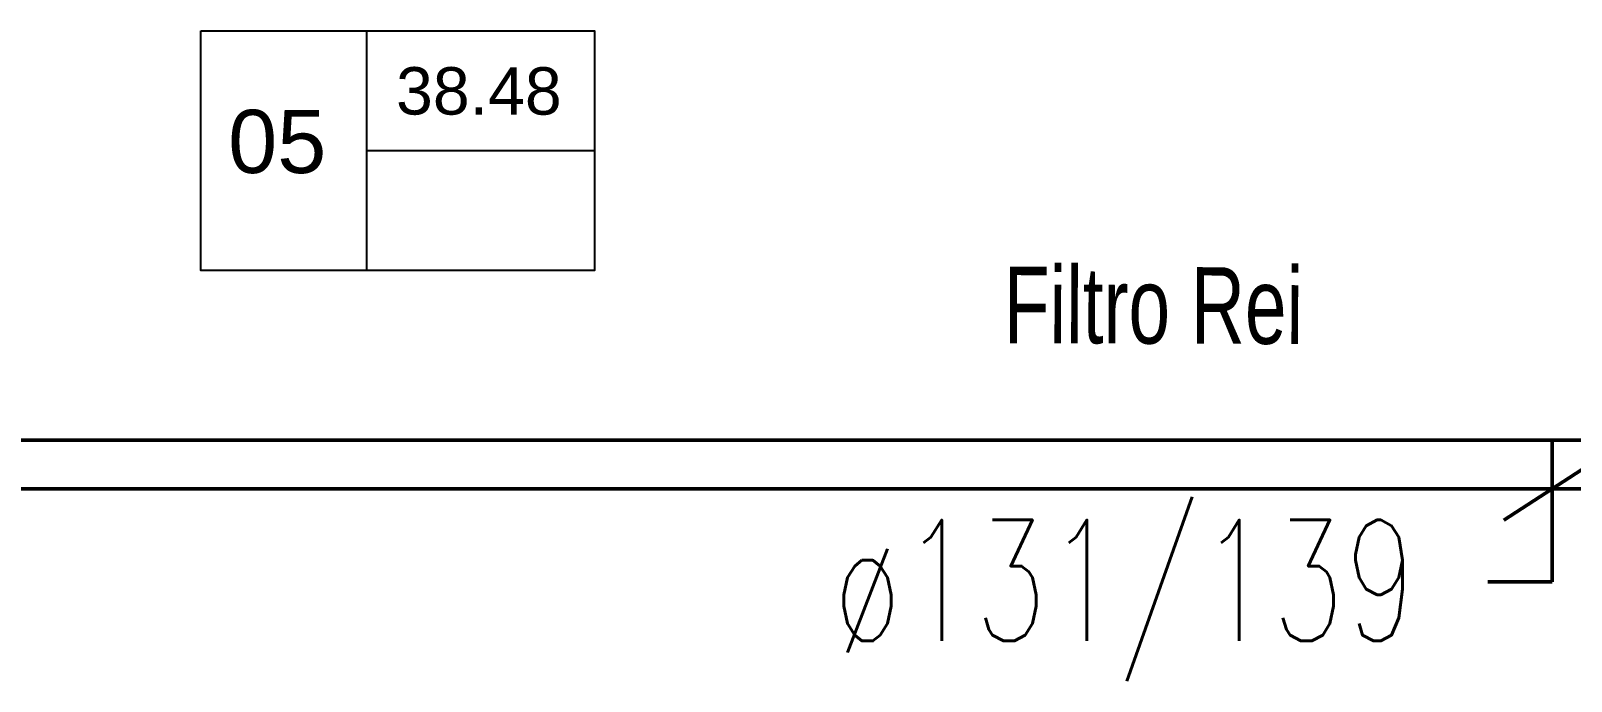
# Model space of a CAD drawing. Header units: millimetres. Extents: x -3782782348 to 131293, y -36553 to 57271.
# Drawn here: x 93024.6 to 93343, y -18663.9 to -18529.4 of the extents above; entities that cross this region are included whole.
import ezdxf

# ---------------------------------------------------------------- set-up
doc = ezdxf.new("R2010")
doc.units = ezdxf.units.MM
doc.header["$LTSCALE"] = 0.01
for name, color, linetype in [('ESTRAZ', 2, 'Continuous'), ('X_Numerazione camere', 8, 'Continuous'), ('X_TESTI', 253, 'Continuous')]:
    doc.layers.add(name, color=color, linetype=linetype)
doc.layers.add('tubi_uta', color=253, linetype='Continuous', lineweight=50)
doc.styles.add('nomi', font='arial.ttf')
doc.styles.add('QUOTE', font='simplex.shx', dxfattribs={"width": 0.7})
doc.styles.add('ROMANS', font='romans')

msp = doc.modelspace()

# ---------------------------------------------------------------- linework, layer by layer
at = {"layer": 'tubi_uta', "color": 6}
for p, q in [((93498.41, -18614.04, 0), (91527.33, -18614.04, 0)), ((93508.47, -18624.1, 0), (91539.14, -18624.1, 0))]:
    msp.add_line(p, q, dxfattribs=at)
at = {"layer": 'tubi_uta', "color": 1}
for p, q in [((93339.06, -18643.28, 0), (93339.06, -18614.04, 0)), ((93325.78, -18643.28, 0), (93339.06, -18643.28, 0))]:
    msp.add_line(p, q, dxfattribs=at)
at = {"layer": 'tubi_uta', "color": 7}
msp.add_line((93329.1, -18630.54, 0), (93348.89, -18617.74, 0), dxfattribs=at)
at = {"layer": 'X_Numerazione camere'}
for p, q in [((93093.95, -18529.4, 0), (93093.95, -18578.94, 0)), ((93093.95, -18529.4, 0), (93093.95, -18578.94, 0)), ((93093.95, -18554.17, 0), (93141.11, -18554.17, 0)), ((93093.95, -18554.17, 0), (93141.11, -18554.17, 0))]:
    msp.add_line(p, q, dxfattribs=at)
at = {"layer": 'X_Numerazione camere', "elevation": 0}
msp.add_lwpolyline([(93059.73, -18529.4), (93141.11, -18529.4), (93141.11, -18578.94), (93059.73, -18578.94)], close=True, dxfattribs=at)
msp.add_lwpolyline([(93059.73, -18529.4), (93141.11, -18529.4), (93141.11, -18578.94), (93059.73, -18578.94)], close=True, dxfattribs=at)

# ---------------------------------------------------------------- texts
at = {"layer": 'ESTRAZ', "color": 3, "style": 'ROMANS', "width": 0.7}
msp.add_text('ø131/139', height=25, dxfattribs=at).set_placement((93190.41, -18655.52, 0))
at = {"layer": 'X_Numerazione camere', "insert": (93134.33, -18541.9, 0), "char_height": 8.1648, "width": 81.6493, "attachment_point": 6, "rotation": 359.9558, "style": 'nomi'}
msp.add_mtext('{\\H1.2x;38.48}', dxfattribs=at)
at = {"layer": 'X_Numerazione camere', "color": 1, "insert": (93085.67, -18552.37, 0), "char_height": 8.1648, "width": 81.6493, "attachment_point": 6, "rotation": 359.9558, "style": 'nomi'}
msp.add_mtext('{\\H1.6x;05}', dxfattribs=at)
at = {"layer": 'X_TESTI', "insert": (93287.6, -18594.36, 0), "char_height": 1.4515, "width": 214.705, "attachment_point": 9, "rotation": 359.8509, "style": 'QUOTE'}
msp.add_mtext('{\\fArial|b0|i0|c0|p34;\\H10.9x;Filtro Rei}', dxfattribs=at)

doc.saveas('drawing.dxf')
